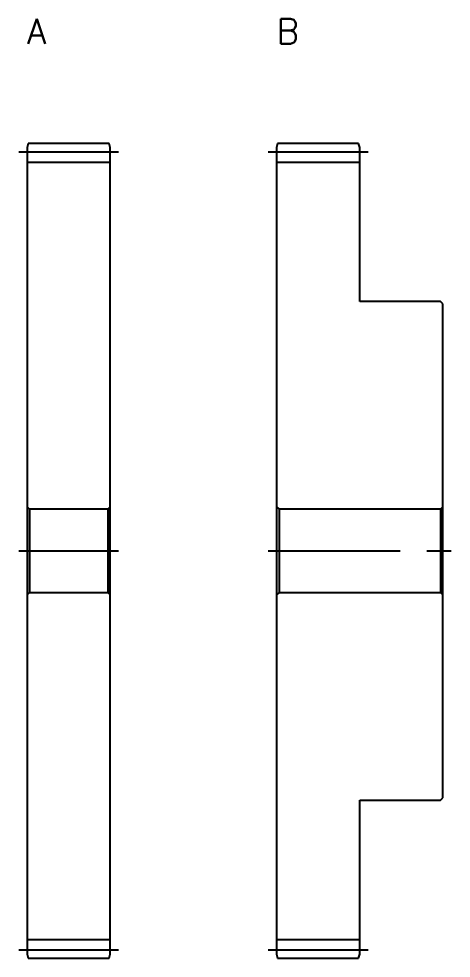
# Model space of a CAD drawing. Extents: x -1 to 169, y -13 to 123.
# Drawn here: x 117 to 169, y 10 to 123 of the extents above; entities that cross this region are included whole.
import ezdxf

# ---------------------------------------------------------------- set-up
doc = ezdxf.new("R2010")
doc.units = 0
doc.header["$LTSCALE"] = 0.5
doc.linetypes.add('CENTER', pattern=[50.8, 31.75, -6.35, 6.35, -6.35])
for name, color, linetype in [('MSM_CENTER', 1, 'CENTER'), ('MSM_CONTINUOUS', 7, 'CONTINUOUS'), ('MSM_PART_NUMBER', 7, 'CONTINUOUS')]:
    doc.layers.add(name, color=color, linetype=linetype)
doc.styles.get("Standard").update_dxf_attribs({"font": 'txt.shx', "height": 2, "bigfont": 'bigfont.shx'})

# ---------------------------------------------------------------- blocks, each defined once
blk = doc.blocks.new('*U6')
at = {"layer": 'MSM_PART_NUMBER'}
blk.add_text('A', height=3, dxfattribs=at).set_placement((118, 120))
blk = doc.blocks.new('*U7')
at = {"layer": 'MSM_PART_NUMBER'}
blk.add_text('B', height=3, dxfattribs=at).set_placement((148, 120))

msp = doc.modelspace()

# ---------------------------------------------------------------- linework, layer by layer
at = {"layer": 'MSM_CENTER'}
for p, q in [((117, 107), (129, 107)), ((147, 107), (159, 107)), ((117, 59), (129, 59)), ((147, 59), (169, 59)), ((117, 11), (129, 11)), ((147, 11), (159, 11))]:
    msp.add_line(p, q, dxfattribs=at)
at = {"layer": 'MSM_CONTINUOUS'}
for p, q in [((118.13, 108), (118, 107.5)), ((118, 107.5), (118, 10.5)), ((127.87, 108), (118.13, 108)), ((128, 107.5), (127.87, 108)), ((128, 10.5), (128, 107.5)), ((148.13, 108), (148, 107.5)), ((148, 107.5), (148, 10.5)), ((157.87, 108), (148.13, 108)), ((158, 107.5), (157.87, 108)), ((158, 89), (158, 107.5)), ((118, 105.75), (128, 105.75)), ((148, 105.75), (158, 105.75)), ((167.7, 89), (158, 89)), ((168, 88.7), (167.7, 89)), ((168, 29.3), (168, 88.7)), ((118, 64.3), (118.3, 64)), ((118.3, 64), (118.3, 54)), ((127.7, 64), (118.3, 64)), ((127.7, 64), (128, 64.3)), ((127.7, 64), (127.7, 54)), ((148, 64.3), (148.3, 64)), ((148.3, 64), (148.3, 54)), ((167.7, 64), (148.3, 64)), ((167.7, 64), (168, 64.3)), ((167.7, 64), (167.7, 54)), ((118.3, 54), (118, 53.7)), ((118.3, 54), (127.7, 54)), ((128, 53.7), (127.7, 54)), ((148.3, 54), (148, 53.7)), ((148.3, 54), (167.7, 54)), ((168, 53.7), (167.7, 54)), ((158, 10.5), (158, 29)), ((158, 29), (167.7, 29)), ((167.7, 29), (168, 29.3)), ((118, 12.25), (128, 12.25)), ((148, 12.25), (158, 12.25)), ((118, 10.5), (118.13, 10)), ((127.87, 10), (128, 10.5)), ((148, 10.5), (148.13, 10)), ((157.87, 10), (158, 10.5)), ((118.13, 10), (127.87, 10)), ((148.13, 10), (157.87, 10))]:
    msp.add_line(p, q, dxfattribs=at)

# ---------------------------------------------------------------- block references
for name in ['*U6', '*U7']:
    msp.add_blockref(name, (0, 0), dxfattribs=at)

doc.saveas('drawing.dxf')
